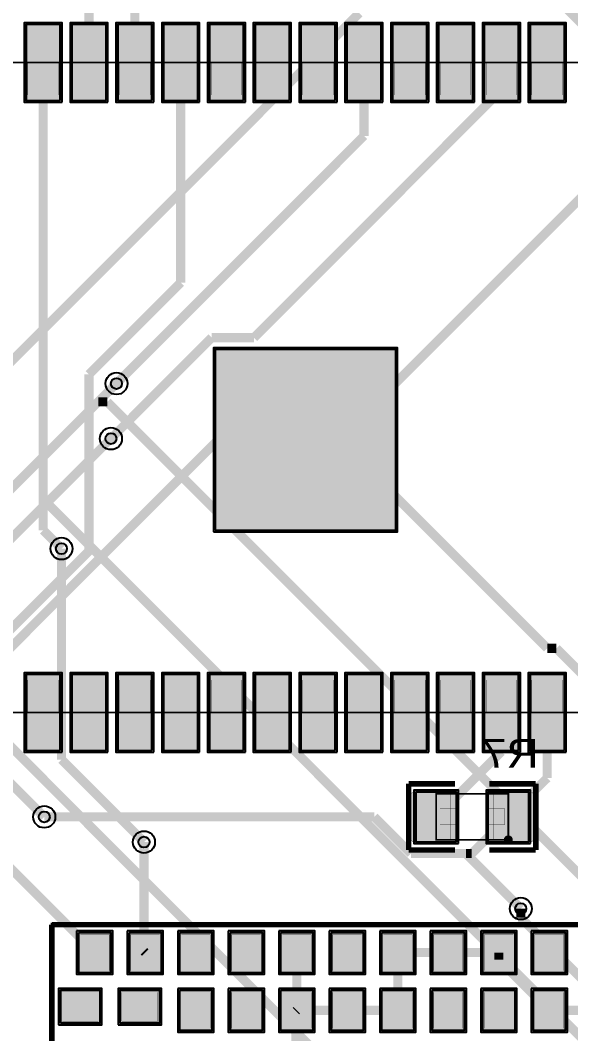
# Model space of a CAD drawing. Header units: millimetres. Extents: x -58 to -13, y -93 to 14.
# Drawn here: x -44.56 to -29.31, y -53.57 to -25.5 of the extents above; entities that cross this region are included whole.
import ezdxf
from ezdxf.enums import TextEntityAlignment as Align

# ---------------------------------------------------------------- set-up
doc = ezdxf.new("R2010")
doc.units = ezdxf.units.MM
doc.header["$MEASUREMENT"] = 0
for name, color, linetype, true_color in [('Bottom-Layer', 7, 'Continuous', 0x0000ff), ('Component-Marking-Layer', 7, 'Continuous', 0x66ffcc), ('Component-Shape-Layer', 7, 'Continuous', 0x00cccc), ('Hole-Layer', 7, 'Continuous', 0x222222), ('Multi-Layer', 7, 'Continuous', 0xc0c0c0), ('Pin-Soldering-Layer', 7, 'Continuous', 0xcc9999), ('Top-Layer', 7, 'Continuous', 0xff0000), ('Top-Paste-Mask-Layer', 7, 'Continuous', 0x808080), ('Top-Silkscreen-Layer', 7, 'Continuous', 0xffcc00), ('Top-Solder-Mask-Layer', 7, 'Continuous', 0x800080)]:
    doc.layers.add(name, color=color, linetype=linetype, true_color=true_color)
doc.styles.get("Standard").update_dxf_attribs({"font": 'arial.ttf'})

msp = doc.modelspace()

# ---------------------------------------------------------------- hatches: boundary and pattern name
at = {"layer": 'Component-Marking-Layer'}
msp.add_hatch(color=256, dxfattribs=at).paths.add_polyline_path([(-31.096, -48.2, 1), (-30.976, -48.2, 1)])
msp.add_hatch(color=256, dxfattribs=at).paths.add_polyline_path([(-31.096, -48.2, 1), (-30.976, -48.2, 1)])
at = {"layer": 'Pin-Soldering-Layer'}
for points in [[(-44.352, -27.571), (-43.502, -27.571), (-43.502, -26.671), (-44.352, -26.671)], [(-44.352, -27.571), (-43.502, -27.571), (-43.502, -26.671), (-44.352, -26.671)], [(-43.082, -27.571), (-42.232, -27.571), (-42.232, -26.671), (-43.082, -26.671)], [(-43.082, -27.571), (-42.232, -27.571), (-42.232, -26.671), (-43.082, -26.671)], [(-41.812, -27.571), (-40.962, -27.571), (-40.962, -26.671), (-41.812, -26.671)], [(-41.812, -27.571), (-40.962, -27.571), (-40.962, -26.671), (-41.812, -26.671)], [(-40.542, -27.571), (-39.692, -27.571), (-39.692, -26.671), (-40.542, -26.671)], [(-40.542, -27.571), (-39.692, -27.571), (-39.692, -26.671), (-40.542, -26.671)], [(-39.272, -27.571), (-38.422, -27.571), (-38.422, -26.671), (-39.272, -26.671)], [(-39.272, -27.571), (-38.422, -27.571), (-38.422, -26.671), (-39.272, -26.671)], [(-38.002, -27.571), (-37.152, -27.571), (-37.152, -26.671), (-38.002, -26.671)], [(-38.002, -27.571), (-37.152, -27.571), (-37.152, -26.671), (-38.002, -26.671)], [(-36.732, -27.571), (-35.882, -27.571), (-35.882, -26.671), (-36.732, -26.671)], [(-36.732, -27.571), (-35.882, -27.571), (-35.882, -26.671), (-36.732, -26.671)], [(-35.462, -27.571), (-34.612, -27.571), (-34.612, -26.671), (-35.462, -26.671)], [(-35.462, -27.571), (-34.612, -27.571), (-34.612, -26.671), (-35.462, -26.671)], [(-34.192, -27.571), (-33.342, -27.571), (-33.342, -26.671), (-34.192, -26.671)], [(-34.192, -27.571), (-33.342, -27.571), (-33.342, -26.671), (-34.192, -26.671)], [(-32.922, -27.571), (-32.072, -27.571), (-32.072, -26.671), (-32.922, -26.671)], [(-32.922, -27.571), (-32.072, -27.571), (-32.072, -26.671), (-32.922, -26.671)], [(-31.652, -27.571), (-30.802, -27.571), (-30.802, -26.671), (-31.652, -26.671)], [(-31.652, -27.571), (-30.802, -27.571), (-30.802, -26.671), (-31.652, -26.671)], [(-30.382, -27.571), (-29.532, -27.571), (-29.532, -26.671), (-30.382, -26.671)], [(-30.382, -27.571), (-29.532, -27.571), (-29.532, -26.671), (-30.382, -26.671)], [(-34.158, -39.621), (-34.158, -34.621), (-39.158, -34.621), (-39.158, -39.621)], [(-34.158, -39.621), (-34.158, -34.621), (-39.158, -34.621), (-39.158, -39.621)], [(-43.502, -43.771), (-44.352, -43.771), (-44.352, -44.671), (-43.502, -44.671)], [(-43.502, -43.771), (-44.352, -43.771), (-44.352, -44.671), (-43.502, -44.671)], [(-42.232, -43.771), (-43.082, -43.771), (-43.082, -44.671), (-42.232, -44.671)], [(-42.232, -43.771), (-43.082, -43.771), (-43.082, -44.671), (-42.232, -44.671)], [(-40.962, -43.771), (-41.812, -43.771), (-41.812, -44.671), (-40.962, -44.671)], [(-40.962, -43.771), (-41.812, -43.771), (-41.812, -44.671), (-40.962, -44.671)], [(-39.692, -43.771), (-40.542, -43.771), (-40.542, -44.671), (-39.692, -44.671)], [(-39.692, -43.771), (-40.542, -43.771), (-40.542, -44.671), (-39.692, -44.671)], [(-38.422, -43.771), (-39.272, -43.771), (-39.272, -44.671), (-38.422, -44.671)], [(-38.422, -43.771), (-39.272, -43.771), (-39.272, -44.671), (-38.422, -44.671)], [(-37.152, -43.771), (-38.002, -43.771), (-38.002, -44.671), (-37.152, -44.671)], [(-37.152, -43.771), (-38.002, -43.771), (-38.002, -44.671), (-37.152, -44.671)], [(-35.882, -43.771), (-36.732, -43.771), (-36.732, -44.671), (-35.882, -44.671)], [(-35.882, -43.771), (-36.732, -43.771), (-36.732, -44.671), (-35.882, -44.671)], [(-34.612, -43.771), (-35.462, -43.771), (-35.462, -44.671), (-34.612, -44.671)], [(-34.612, -43.771), (-35.462, -43.771), (-35.462, -44.671), (-34.612, -44.671)], [(-33.342, -43.771), (-34.192, -43.771), (-34.192, -44.671), (-33.342, -44.671)], [(-33.342, -43.771), (-34.192, -43.771), (-34.192, -44.671), (-33.342, -44.671)], [(-32.072, -43.771), (-32.922, -43.771), (-32.922, -44.671), (-32.072, -44.671)], [(-32.072, -43.771), (-32.922, -43.771), (-32.922, -44.671), (-32.072, -44.671)], [(-30.802, -43.771), (-31.652, -43.771), (-31.652, -44.671), (-30.802, -44.671)], [(-30.802, -43.771), (-31.652, -43.771), (-31.652, -44.671), (-30.802, -44.671)], [(-29.532, -43.771), (-30.382, -43.771), (-30.382, -44.671), (-29.532, -44.671)], [(-29.532, -43.771), (-30.382, -43.771), (-30.382, -44.671), (-29.532, -44.671)], [(-33.036, -48.2), (-33.036, -46.925), (-32.636, -46.925), (-32.636, -48.2)], [(-33.036, -48.2), (-33.036, -46.925), (-32.636, -46.925), (-32.636, -48.2)], [(-31.036, -48.2), (-31.036, -46.925), (-31.436, -46.925), (-31.436, -48.2)], [(-31.036, -48.2), (-31.036, -46.925), (-31.436, -46.925), (-31.436, -48.2)], [(-42.898, -51.82), (-42.098, -51.82), (-42.098, -50.82), (-42.898, -50.82)], [(-42.898, -51.82), (-42.098, -51.82), (-42.098, -50.82), (-42.898, -50.82)], [(-41.498, -51.82), (-40.698, -51.82), (-40.698, -50.82), (-41.498, -50.82)], [(-41.498, -51.82), (-40.698, -51.82), (-40.698, -50.82), (-41.498, -50.82)], [(-40.098, -51.82), (-39.298, -51.82), (-39.298, -50.82), (-40.098, -50.82)], [(-40.098, -51.82), (-39.298, -51.82), (-39.298, -50.82), (-40.098, -50.82)], [(-38.698, -51.82), (-37.898, -51.82), (-37.898, -50.82), (-38.698, -50.82)], [(-38.698, -51.82), (-37.898, -51.82), (-37.898, -50.82), (-38.698, -50.82)], [(-37.298, -51.82), (-36.498, -51.82), (-36.498, -50.82), (-37.298, -50.82)], [(-37.298, -51.82), (-36.498, -51.82), (-36.498, -50.82), (-37.298, -50.82)], [(-35.898, -51.82), (-35.098, -51.82), (-35.098, -50.82), (-35.898, -50.82)], [(-35.898, -51.82), (-35.098, -51.82), (-35.098, -50.82), (-35.898, -50.82)], [(-34.498, -51.82), (-33.698, -51.82), (-33.698, -50.82), (-34.498, -50.82)], [(-34.498, -51.82), (-33.698, -51.82), (-33.698, -50.82), (-34.498, -50.82)], [(-33.098, -51.82), (-32.298, -51.82), (-32.298, -50.82), (-33.098, -50.82)], [(-33.098, -51.82), (-32.298, -51.82), (-32.298, -50.82), (-33.098, -50.82)], [(-31.698, -51.82), (-30.898, -51.82), (-30.898, -50.82), (-31.698, -50.82)], [(-31.698, -51.82), (-30.898, -51.82), (-30.898, -50.82), (-31.698, -50.82)], [(-30.298, -51.82), (-29.498, -51.82), (-29.498, -50.82), (-30.298, -50.82)], [(-30.298, -51.82), (-29.498, -51.82), (-29.498, -50.82), (-30.298, -50.82)], [(-43.398, -52.42), (-43.398, -53.22), (-42.398, -53.22), (-42.398, -52.42)], [(-43.398, -52.42), (-43.398, -53.22), (-42.398, -53.22), (-42.398, -52.42)], [(-41.748, -52.42), (-41.748, -53.22), (-40.748, -53.22), (-40.748, -52.42)], [(-41.748, -52.42), (-41.748, -53.22), (-40.748, -53.22), (-40.748, -52.42)], [(-40.098, -53.42), (-39.298, -53.42), (-39.298, -52.42), (-40.098, -52.42)], [(-40.098, -53.42), (-39.298, -53.42), (-39.298, -52.42), (-40.098, -52.42)], [(-38.698, -53.42), (-37.898, -53.42), (-37.898, -52.42), (-38.698, -52.42)], [(-38.698, -53.42), (-37.898, -53.42), (-37.898, -52.42), (-38.698, -52.42)], [(-37.298, -53.42), (-36.498, -53.42), (-36.498, -52.42), (-37.298, -52.42)], [(-37.298, -53.42), (-36.498, -53.42), (-36.498, -52.42), (-37.298, -52.42)], [(-35.898, -53.42), (-35.098, -53.42), (-35.098, -52.42), (-35.898, -52.42)], [(-35.898, -53.42), (-35.098, -53.42), (-35.098, -52.42), (-35.898, -52.42)], [(-34.498, -53.42), (-33.698, -53.42), (-33.698, -52.42), (-34.498, -52.42)], [(-34.498, -53.42), (-33.698, -53.42), (-33.698, -52.42), (-34.498, -52.42)], [(-33.098, -53.42), (-32.298, -53.42), (-32.298, -52.42), (-33.098, -52.42)], [(-33.098, -53.42), (-32.298, -53.42), (-32.298, -52.42), (-33.098, -52.42)], [(-31.698, -53.42), (-30.898, -53.42), (-30.898, -52.42), (-31.698, -52.42)], [(-31.698, -53.42), (-30.898, -53.42), (-30.898, -52.42), (-31.698, -52.42)], [(-30.298, -53.42), (-29.498, -53.42), (-29.498, -52.42), (-30.298, -52.42)], [(-30.298, -53.42), (-29.498, -53.42), (-29.498, -52.42), (-30.298, -52.42)]]:
    msp.add_hatch(color=256, dxfattribs=at).paths.add_polyline_path(points)
at = {"layer": 'Top-Layer'}
for points in [[(-43.452, -27.721), (-43.452, -25.621), (-44.403, -25.621), (-44.403, -27.721)], [(-42.182, -27.721), (-42.182, -25.621), (-43.132, -25.621), (-43.132, -27.721)], [(-40.912, -27.721), (-40.912, -25.621), (-41.862, -25.621), (-41.862, -27.721)], [(-39.642, -27.721), (-39.642, -25.621), (-40.592, -25.621), (-40.592, -27.721)], [(-38.372, -27.721), (-38.372, -25.621), (-39.322, -25.621), (-39.322, -27.721)], [(-37.102, -27.721), (-37.102, -25.621), (-38.052, -25.621), (-38.052, -27.721)], [(-35.832, -27.721), (-35.832, -25.621), (-36.782, -25.621), (-36.782, -27.721)], [(-34.562, -27.721), (-34.562, -25.621), (-35.512, -25.621), (-35.512, -27.721)], [(-33.292, -27.721), (-33.292, -25.621), (-34.242, -25.621), (-34.242, -27.721)], [(-32.022, -27.721), (-32.022, -25.621), (-32.972, -25.621), (-32.972, -27.721)], [(-30.752, -27.721), (-30.752, -25.621), (-31.702, -25.621), (-31.702, -27.721)], [(-29.482, -27.721), (-29.482, -25.621), (-30.432, -25.621), (-30.432, -27.721)], [(-39.157, -39.621), (-34.157, -39.621), (-34.157, -34.621), (-39.157, -34.621)], [(-43.452, -45.721), (-43.452, -43.621), (-44.403, -43.621), (-44.403, -45.721)], [(-42.182, -45.721), (-42.182, -43.621), (-43.132, -43.621), (-43.132, -45.721)], [(-40.912, -45.721), (-40.912, -43.621), (-41.862, -43.621), (-41.862, -45.721)], [(-39.642, -45.721), (-39.642, -43.621), (-40.592, -43.621), (-40.592, -45.721)], [(-38.372, -45.721), (-38.372, -43.621), (-39.322, -43.621), (-39.322, -45.721)], [(-37.102, -45.721), (-37.102, -43.621), (-38.052, -43.621), (-38.052, -45.721)], [(-35.832, -45.721), (-35.832, -43.621), (-36.782, -43.621), (-36.782, -45.721)], [(-34.562, -45.721), (-34.562, -43.621), (-35.512, -43.621), (-35.512, -45.721)], [(-33.292, -45.721), (-33.292, -43.621), (-34.242, -43.621), (-34.242, -45.721)], [(-32.022, -45.721), (-32.022, -43.621), (-32.972, -43.621), (-32.972, -45.721)], [(-30.752, -45.721), (-30.752, -43.621), (-31.702, -43.621), (-31.702, -45.721)], [(-29.482, -45.721), (-29.482, -43.621), (-30.432, -43.621), (-30.432, -45.721)], [(-32.47, -48.251), (-32.47, -46.874), (-33.602, -46.874), (-33.602, -48.251)], [(-30.47, -48.251), (-30.47, -46.874), (-31.602, -46.874), (-31.602, -48.251)], [(-42.948, -50.77), (-42.948, -51.87), (-42.048, -51.87), (-42.048, -50.77)], [(-41.548, -50.77), (-41.548, -51.87), (-40.648, -51.87), (-40.648, -50.77)], [(-40.148, -50.77), (-40.148, -51.87), (-39.248, -51.87), (-39.248, -50.77)], [(-38.748, -50.77), (-38.748, -51.87), (-37.848, -51.87), (-37.848, -50.77)], [(-37.348, -50.77), (-37.348, -51.87), (-36.448, -51.87), (-36.448, -50.77)], [(-35.948, -50.77), (-35.948, -51.87), (-35.048, -51.87), (-35.048, -50.77)], [(-34.548, -50.77), (-34.548, -51.87), (-33.648, -51.87), (-33.648, -50.77)], [(-33.148, -50.77), (-33.148, -51.87), (-32.248, -51.87), (-32.248, -50.77)], [(-31.748, -50.77), (-31.748, -51.87), (-30.848, -51.87), (-30.848, -50.77)], [(-30.348, -50.77), (-30.348, -51.87), (-29.448, -51.87), (-29.448, -50.77)], [(-43.448, -53.27), (-42.348, -53.27), (-42.348, -52.37), (-43.448, -52.37)], [(-41.798, -53.27), (-40.698, -53.27), (-40.698, -52.37), (-41.798, -52.37)], [(-40.148, -52.37), (-40.148, -53.47), (-39.248, -53.47), (-39.248, -52.37)], [(-38.748, -52.37), (-38.748, -53.47), (-37.848, -53.47), (-37.848, -52.37)], [(-37.348, -52.37), (-37.348, -53.47), (-36.448, -53.47), (-36.448, -52.37)], [(-35.948, -52.37), (-35.948, -53.47), (-35.048, -53.47), (-35.048, -52.37)], [(-34.548, -52.37), (-34.548, -53.47), (-33.648, -53.47), (-33.648, -52.37)], [(-33.148, -52.37), (-33.148, -53.47), (-32.248, -53.47), (-32.248, -52.37)], [(-31.748, -52.37), (-31.748, -53.47), (-30.848, -53.47), (-30.848, -52.37)], [(-30.348, -52.37), (-30.348, -53.47), (-29.448, -53.47), (-29.448, -52.37)]]:
    msp.add_hatch(color=256, dxfattribs=at).paths.add_polyline_path(points)
at = {"layer": 'Top-Paste-Mask-Layer'}
for points in [[(-43.452, -27.721), (-43.452, -25.621), (-44.403, -25.621), (-44.403, -27.721)], [(-42.182, -27.721), (-42.182, -25.621), (-43.132, -25.621), (-43.132, -27.721)], [(-40.912, -27.721), (-40.912, -25.621), (-41.862, -25.621), (-41.862, -27.721)], [(-39.642, -27.721), (-39.642, -25.621), (-40.592, -25.621), (-40.592, -27.721)], [(-38.372, -27.721), (-38.372, -25.621), (-39.322, -25.621), (-39.322, -27.721)], [(-37.102, -27.721), (-37.102, -25.621), (-38.052, -25.621), (-38.052, -27.721)], [(-35.832, -27.721), (-35.832, -25.621), (-36.782, -25.621), (-36.782, -27.721)], [(-34.562, -27.721), (-34.562, -25.621), (-35.512, -25.621), (-35.512, -27.721)], [(-33.292, -27.721), (-33.292, -25.621), (-34.242, -25.621), (-34.242, -27.721)], [(-32.022, -27.721), (-32.022, -25.621), (-32.972, -25.621), (-32.972, -27.721)], [(-30.752, -27.721), (-30.752, -25.621), (-31.702, -25.621), (-31.702, -27.721)], [(-29.482, -27.721), (-29.482, -25.621), (-30.432, -25.621), (-30.432, -27.721)], [(-39.157, -39.621), (-34.157, -39.621), (-34.157, -34.621), (-39.157, -34.621)], [(-43.452, -45.721), (-43.452, -43.621), (-44.403, -43.621), (-44.403, -45.721)], [(-42.182, -45.721), (-42.182, -43.621), (-43.132, -43.621), (-43.132, -45.721)], [(-40.912, -45.721), (-40.912, -43.621), (-41.862, -43.621), (-41.862, -45.721)], [(-39.642, -45.721), (-39.642, -43.621), (-40.592, -43.621), (-40.592, -45.721)], [(-38.372, -45.721), (-38.372, -43.621), (-39.322, -43.621), (-39.322, -45.721)], [(-37.102, -45.721), (-37.102, -43.621), (-38.052, -43.621), (-38.052, -45.721)], [(-35.832, -45.721), (-35.832, -43.621), (-36.782, -43.621), (-36.782, -45.721)], [(-34.562, -45.721), (-34.562, -43.621), (-35.512, -43.621), (-35.512, -45.721)], [(-33.292, -45.721), (-33.292, -43.621), (-34.242, -43.621), (-34.242, -45.721)], [(-32.022, -45.721), (-32.022, -43.621), (-32.972, -43.621), (-32.972, -45.721)], [(-30.752, -45.721), (-30.752, -43.621), (-31.702, -43.621), (-31.702, -45.721)], [(-29.482, -45.721), (-29.482, -43.621), (-30.432, -43.621), (-30.432, -45.721)], [(-32.486, -48.202), (-32.486, -47.782), (-32.931, -47.782), (-32.931, -47.332), (-32.491, -47.332), (-32.486, -46.922), (-32.536, -46.872), (-33.686, -46.872), (-33.736, -46.922), (-33.736, -48.202), (-33.686, -48.252), (-32.536, -48.252)], [(-32.486, -48.202), (-32.486, -47.782), (-32.931, -47.782), (-32.931, -47.332), (-32.491, -47.332), (-32.486, -46.922), (-32.536, -46.872), (-33.686, -46.872), (-33.736, -46.922), (-33.736, -48.202), (-33.686, -48.252), (-32.536, -48.252)], [(-30.336, -48.202), (-30.336, -46.922), (-30.386, -46.872), (-31.536, -46.872), (-31.586, -46.922), (-31.591, -47.332), (-31.141, -47.332), (-31.141, -47.782), (-31.581, -47.782), (-31.586, -48.202), (-31.536, -48.252), (-30.386, -48.252)], [(-30.336, -48.202), (-30.336, -46.922), (-30.386, -46.872), (-31.536, -46.872), (-31.586, -46.922), (-31.591, -47.332), (-31.141, -47.332), (-31.141, -47.782), (-31.581, -47.782), (-31.586, -48.202), (-31.536, -48.252), (-30.386, -48.252)], [(-42.948, -50.77), (-42.948, -51.87), (-42.048, -51.87), (-42.048, -50.77)], [(-41.548, -50.77), (-41.548, -51.87), (-40.648, -51.87), (-40.648, -50.77)], [(-40.148, -50.77), (-40.148, -51.87), (-39.248, -51.87), (-39.248, -50.77)], [(-38.748, -50.77), (-38.748, -51.87), (-37.848, -51.87), (-37.848, -50.77)], [(-37.348, -50.77), (-37.348, -51.87), (-36.448, -51.87), (-36.448, -50.77)], [(-35.948, -50.77), (-35.948, -51.87), (-35.048, -51.87), (-35.048, -50.77)], [(-34.548, -50.77), (-34.548, -51.87), (-33.648, -51.87), (-33.648, -50.77)], [(-33.148, -50.77), (-33.148, -51.87), (-32.248, -51.87), (-32.248, -50.77)], [(-31.748, -50.77), (-31.748, -51.87), (-30.848, -51.87), (-30.848, -50.77)], [(-30.348, -50.77), (-30.348, -51.87), (-29.448, -51.87), (-29.448, -50.77)], [(-43.448, -53.27), (-42.348, -53.27), (-42.348, -52.37), (-43.448, -52.37)], [(-41.798, -53.27), (-40.698, -53.27), (-40.698, -52.37), (-41.798, -52.37)], [(-40.148, -52.37), (-40.148, -53.47), (-39.248, -53.47), (-39.248, -52.37)], [(-38.748, -52.37), (-38.748, -53.47), (-37.848, -53.47), (-37.848, -52.37)], [(-37.348, -52.37), (-37.348, -53.47), (-36.448, -53.47), (-36.448, -52.37)], [(-35.948, -52.37), (-35.948, -53.47), (-35.048, -53.47), (-35.048, -52.37)], [(-34.548, -52.37), (-34.548, -53.47), (-33.648, -53.47), (-33.648, -52.37)], [(-33.148, -52.37), (-33.148, -53.47), (-32.248, -53.47), (-32.248, -52.37)], [(-31.748, -52.37), (-31.748, -53.47), (-30.848, -53.47), (-30.848, -52.37)], [(-30.348, -52.37), (-30.348, -53.47), (-29.448, -53.47), (-29.448, -52.37)]]:
    msp.add_hatch(color=256, dxfattribs=at).paths.add_polyline_path(points)
at = {"layer": 'Top-Solder-Mask-Layer'}
for points in [[(-43.402, -27.772), (-43.402, -25.57), (-44.453, -25.57), (-44.453, -27.772)], [(-42.132, -27.772), (-42.132, -25.57), (-43.183, -25.57), (-43.183, -27.772)], [(-40.862, -27.772), (-40.862, -25.57), (-41.913, -25.57), (-41.913, -27.772)], [(-39.592, -27.772), (-39.592, -25.57), (-40.643, -25.57), (-40.643, -27.772)], [(-38.322, -27.772), (-38.322, -25.57), (-39.373, -25.57), (-39.373, -27.772)], [(-37.052, -27.772), (-37.052, -25.57), (-38.103, -25.57), (-38.103, -27.772)], [(-35.782, -27.772), (-35.782, -25.57), (-36.833, -25.57), (-36.833, -27.772)], [(-34.512, -27.772), (-34.512, -25.57), (-35.563, -25.57), (-35.563, -27.772)], [(-33.242, -27.772), (-33.242, -25.57), (-34.293, -25.57), (-34.293, -27.772)], [(-31.972, -27.772), (-31.972, -25.57), (-33.023, -25.57), (-33.023, -27.772)], [(-30.702, -27.772), (-30.702, -25.57), (-31.753, -25.57), (-31.753, -27.772)], [(-29.432, -27.772), (-29.432, -25.57), (-30.483, -25.57), (-30.483, -27.772)], [(-39.208, -39.671), (-34.107, -39.671), (-34.107, -34.57), (-39.208, -34.57)], [(-43.402, -45.772), (-43.402, -43.57), (-44.453, -43.57), (-44.453, -45.772)], [(-42.132, -45.772), (-42.132, -43.57), (-43.183, -43.57), (-43.183, -45.772)], [(-40.862, -45.772), (-40.862, -43.57), (-41.913, -43.57), (-41.913, -45.772)], [(-39.592, -45.772), (-39.592, -43.57), (-40.643, -43.57), (-40.643, -45.772)], [(-38.322, -45.772), (-38.322, -43.57), (-39.373, -43.57), (-39.373, -45.772)], [(-37.052, -45.772), (-37.052, -43.57), (-38.103, -43.57), (-38.103, -45.772)], [(-35.782, -45.772), (-35.782, -43.57), (-36.833, -43.57), (-36.833, -45.772)], [(-34.512, -45.772), (-34.512, -43.57), (-35.563, -43.57), (-35.563, -45.772)], [(-33.242, -45.772), (-33.242, -43.57), (-34.293, -43.57), (-34.293, -45.772)], [(-31.972, -45.772), (-31.972, -43.57), (-33.023, -43.57), (-33.023, -45.772)], [(-30.702, -45.772), (-30.702, -43.57), (-31.753, -43.57), (-31.753, -45.772)], [(-29.432, -45.772), (-29.432, -43.57), (-30.483, -43.57), (-30.483, -45.772)], [(-32.419, -48.302), (-32.419, -46.823), (-33.653, -46.823), (-33.653, -48.302)], [(-30.419, -48.302), (-30.419, -46.823), (-31.653, -46.823), (-31.653, -48.302)], [(-42.999, -50.719), (-42.999, -51.921), (-41.997, -51.921), (-41.997, -50.719)], [(-41.599, -50.719), (-41.599, -51.921), (-40.597, -51.921), (-40.597, -50.719)], [(-40.199, -50.719), (-40.199, -51.921), (-39.197, -51.921), (-39.197, -50.719)], [(-38.799, -50.719), (-38.799, -51.921), (-37.797, -51.921), (-37.797, -50.719)], [(-37.399, -50.719), (-37.399, -51.921), (-36.397, -51.921), (-36.397, -50.719)], [(-35.999, -50.719), (-35.999, -51.921), (-34.997, -51.921), (-34.997, -50.719)], [(-34.599, -50.719), (-34.599, -51.921), (-33.597, -51.921), (-33.597, -50.719)], [(-33.199, -50.719), (-33.199, -51.921), (-32.197, -51.921), (-32.197, -50.719)], [(-31.799, -50.719), (-31.799, -51.921), (-30.797, -51.921), (-30.797, -50.719)], [(-30.399, -50.719), (-30.399, -51.921), (-29.397, -51.921), (-29.397, -50.719)], [(-43.499, -53.321), (-42.297, -53.321), (-42.297, -52.319), (-43.499, -52.319)], [(-41.849, -53.321), (-40.647, -53.321), (-40.647, -52.319), (-41.849, -52.319)], [(-40.199, -52.319), (-40.199, -53.521), (-39.197, -53.521), (-39.197, -52.319)], [(-38.799, -52.319), (-38.799, -53.521), (-37.797, -53.521), (-37.797, -52.319)], [(-37.399, -52.319), (-37.399, -53.521), (-36.397, -53.521), (-36.397, -52.319)], [(-35.999, -52.319), (-35.999, -53.521), (-34.997, -53.521), (-34.997, -52.319)], [(-34.599, -52.319), (-34.599, -53.521), (-33.597, -53.521), (-33.597, -52.319)], [(-33.199, -52.319), (-33.199, -53.521), (-32.197, -53.521), (-32.197, -52.319)], [(-31.799, -52.319), (-31.799, -53.521), (-30.797, -53.521), (-30.797, -52.319)], [(-30.399, -52.319), (-30.399, -53.521), (-29.397, -53.521), (-29.397, -52.319)]]:
    msp.add_hatch(color=256, dxfattribs=at).paths.add_polyline_path(points)

# ---------------------------------------------------------------- linework, layer by layer
at = {"layer": 'Bottom-Layer', "const_width": 0.254}
for points in [[(-49.391, -39.529), (-35.167, -25.305)], [(-41.895, -35.561), (-42.403, -36.069)], [(-42.403, -36.069), (-48.754, -42.419)], [(-42.403, -36.069), (-42.149, -36.069)], [(-42.149, -36.069), (-22.337, -55.881)], [(-42.049, -37.085), (-43.827, -38.863)], [(-43.827, -38.863), (-48.653, -43.689)], [(-43.827, -38.863), (-25.539, -57.151)], [(-43.419, -40.133), (-43.419, -45.975)], [(-47.105, -44.355), (-43.897, -47.562)], [(-31.131, -59.309), (-45.101, -45.339)], [(-43.419, -45.975), (-41.133, -48.261)], [(-30.689, -50.102), (-30.689, -50.356)], [(-30.689, -50.356), (-22.053, -58.992)]]:
    msp.add_lwpolyline(points, dxfattribs=at)
at = {"layer": 'Component-Marking-Layer', "const_width": 0.129}
msp.add_lwpolyline([(-30.976, -48.2, -1), (-31.096, -48.2), (-31.096, -48.2, -1), (-30.976, -48.2)], format="xyb", dxfattribs=at)
msp.add_lwpolyline([(-30.976, -48.2, -1), (-31.096, -48.2), (-31.096, -48.2, -1), (-30.976, -48.2)], format="xyb", dxfattribs=at)
at = {"layer": 'Component-Shape-Layer', "const_width": 0.0508}
for points in [[(-21.162, -44.671), (-21.162, -26.671), (-46.662, -26.671), (-46.662, -44.671)], [(-21.162, -44.671), (-21.162, -26.671), (-46.662, -26.671), (-46.662, -44.671)], [(-31.036, -48.2), (-31.036, -46.925), (-33.036, -46.925), (-33.036, -48.2)], [(-31.036, -48.2), (-31.036, -46.925), (-33.036, -46.925), (-33.036, -48.2)], [(-25.898, -66.32), (-25.898, -50.52), (-43.698, -50.52), (-43.698, -66.32)], [(-25.898, -66.32), (-25.898, -50.52), (-43.698, -50.52), (-43.698, -66.32)]]:
    msp.add_lwpolyline(points, close=True, dxfattribs=at)
at = {"layer": 'Hole-Layer'}
for points in [[(-41.743, -35.561, -1), (-42.048, -35.561, -1)], [(-41.897, -37.085, -1), (-42.202, -37.085, -1)], [(-43.267, -40.133, -1), (-43.572, -40.133, -1)], [(-43.745, -47.562, -1), (-44.05, -47.562, -1)], [(-40.981, -48.261, -1), (-41.286, -48.261, -1)], [(-30.537, -50.102, -1), (-30.842, -50.102, -1)]]:
    msp.add_lwpolyline(points, format="xyb", close=True, dxfattribs=at)
at = {"layer": 'Multi-Layer'}
for points in [[(-41.59, -35.561, -1), (-42.2, -35.561, -1)], [(-41.744, -37.085, -1), (-42.354, -37.085, -1)], [(-43.114, -40.133, -1), (-43.724, -40.133, -1)], [(-43.592, -47.562, -1), (-44.202, -47.562, -1)], [(-40.828, -48.261, -1), (-41.438, -48.261, -1)]]:
    msp.add_lwpolyline(points, format="xyb", close=True, dxfattribs=at)
msp.add_lwpolyline([(-30.384, -50.102, -1), (-30.994, -50.102), (-30.994, -50.102, -1), (-30.384, -50.102)], format="xyb", dxfattribs=at)
at = {"layer": 'Pin-Soldering-Layer', "const_width": 0.00508}
for points in [[(-44.352, -27.571), (-43.502, -27.571), (-43.502, -26.671), (-44.352, -26.671)], [(-44.352, -27.571), (-43.502, -27.571), (-43.502, -26.671), (-44.352, -26.671)], [(-43.082, -27.571), (-42.232, -27.571), (-42.232, -26.671), (-43.082, -26.671)], [(-43.082, -27.571), (-42.232, -27.571), (-42.232, -26.671), (-43.082, -26.671)], [(-41.812, -27.571), (-40.962, -27.571), (-40.962, -26.671), (-41.812, -26.671)], [(-41.812, -27.571), (-40.962, -27.571), (-40.962, -26.671), (-41.812, -26.671)], [(-40.542, -27.571), (-39.692, -27.571), (-39.692, -26.671), (-40.542, -26.671)], [(-40.542, -27.571), (-39.692, -27.571), (-39.692, -26.671), (-40.542, -26.671)], [(-39.272, -27.571), (-38.422, -27.571), (-38.422, -26.671), (-39.272, -26.671)], [(-39.272, -27.571), (-38.422, -27.571), (-38.422, -26.671), (-39.272, -26.671)], [(-38.002, -27.571), (-37.152, -27.571), (-37.152, -26.671), (-38.002, -26.671)], [(-38.002, -27.571), (-37.152, -27.571), (-37.152, -26.671), (-38.002, -26.671)], [(-36.732, -27.571), (-35.882, -27.571), (-35.882, -26.671), (-36.732, -26.671)], [(-36.732, -27.571), (-35.882, -27.571), (-35.882, -26.671), (-36.732, -26.671)], [(-35.462, -27.571), (-34.612, -27.571), (-34.612, -26.671), (-35.462, -26.671)], [(-35.462, -27.571), (-34.612, -27.571), (-34.612, -26.671), (-35.462, -26.671)], [(-34.192, -27.571), (-33.342, -27.571), (-33.342, -26.671), (-34.192, -26.671)], [(-34.192, -27.571), (-33.342, -27.571), (-33.342, -26.671), (-34.192, -26.671)], [(-32.922, -27.571), (-32.072, -27.571), (-32.072, -26.671), (-32.922, -26.671)], [(-32.922, -27.571), (-32.072, -27.571), (-32.072, -26.671), (-32.922, -26.671)], [(-31.652, -27.571), (-30.802, -27.571), (-30.802, -26.671), (-31.652, -26.671)], [(-31.652, -27.571), (-30.802, -27.571), (-30.802, -26.671), (-31.652, -26.671)], [(-30.382, -27.571), (-29.532, -27.571), (-29.532, -26.671), (-30.382, -26.671)], [(-30.382, -27.571), (-29.532, -27.571), (-29.532, -26.671), (-30.382, -26.671)], [(-34.158, -39.621), (-34.158, -34.621), (-39.158, -34.621), (-39.158, -39.621)], [(-34.158, -39.621), (-34.158, -34.621), (-39.158, -34.621), (-39.158, -39.621)], [(-43.502, -43.771), (-44.352, -43.771), (-44.352, -44.671), (-43.502, -44.671)], [(-43.502, -43.771), (-44.352, -43.771), (-44.352, -44.671), (-43.502, -44.671)], [(-42.232, -43.771), (-43.082, -43.771), (-43.082, -44.671), (-42.232, -44.671)], [(-42.232, -43.771), (-43.082, -43.771), (-43.082, -44.671), (-42.232, -44.671)], [(-40.962, -43.771), (-41.812, -43.771), (-41.812, -44.671), (-40.962, -44.671)], [(-40.962, -43.771), (-41.812, -43.771), (-41.812, -44.671), (-40.962, -44.671)], [(-39.692, -43.771), (-40.542, -43.771), (-40.542, -44.671), (-39.692, -44.671)], [(-39.692, -43.771), (-40.542, -43.771), (-40.542, -44.671), (-39.692, -44.671)], [(-38.422, -43.771), (-39.272, -43.771), (-39.272, -44.671), (-38.422, -44.671)], [(-38.422, -43.771), (-39.272, -43.771), (-39.272, -44.671), (-38.422, -44.671)], [(-37.152, -43.771), (-38.002, -43.771), (-38.002, -44.671), (-37.152, -44.671)], [(-37.152, -43.771), (-38.002, -43.771), (-38.002, -44.671), (-37.152, -44.671)], [(-35.882, -43.771), (-36.732, -43.771), (-36.732, -44.671), (-35.882, -44.671)], [(-35.882, -43.771), (-36.732, -43.771), (-36.732, -44.671), (-35.882, -44.671)], [(-34.612, -43.771), (-35.462, -43.771), (-35.462, -44.671), (-34.612, -44.671)], [(-34.612, -43.771), (-35.462, -43.771), (-35.462, -44.671), (-34.612, -44.671)], [(-33.342, -43.771), (-34.192, -43.771), (-34.192, -44.671), (-33.342, -44.671)], [(-33.342, -43.771), (-34.192, -43.771), (-34.192, -44.671), (-33.342, -44.671)], [(-32.072, -43.771), (-32.922, -43.771), (-32.922, -44.671), (-32.072, -44.671)], [(-32.072, -43.771), (-32.922, -43.771), (-32.922, -44.671), (-32.072, -44.671)], [(-30.802, -43.771), (-31.652, -43.771), (-31.652, -44.671), (-30.802, -44.671)], [(-30.802, -43.771), (-31.652, -43.771), (-31.652, -44.671), (-30.802, -44.671)], [(-29.532, -43.771), (-30.382, -43.771), (-30.382, -44.671), (-29.532, -44.671)], [(-29.532, -43.771), (-30.382, -43.771), (-30.382, -44.671), (-29.532, -44.671)], [(-33.036, -48.2), (-33.036, -46.925), (-32.636, -46.925), (-32.636, -48.2)], [(-33.036, -48.2), (-33.036, -46.925), (-32.636, -46.925), (-32.636, -48.2)], [(-31.036, -48.2), (-31.036, -46.925), (-31.436, -46.925), (-31.436, -48.2)], [(-31.036, -48.2), (-31.036, -46.925), (-31.436, -46.925), (-31.436, -48.2)], [(-42.898, -51.82), (-42.098, -51.82), (-42.098, -50.82), (-42.898, -50.82)], [(-42.898, -51.82), (-42.098, -51.82), (-42.098, -50.82), (-42.898, -50.82)], [(-41.498, -51.82), (-40.698, -51.82), (-40.698, -50.82), (-41.498, -50.82)], [(-41.498, -51.82), (-40.698, -51.82), (-40.698, -50.82), (-41.498, -50.82)], [(-40.098, -51.82), (-39.298, -51.82), (-39.298, -50.82), (-40.098, -50.82)], [(-40.098, -51.82), (-39.298, -51.82), (-39.298, -50.82), (-40.098, -50.82)], [(-38.698, -51.82), (-37.898, -51.82), (-37.898, -50.82), (-38.698, -50.82)], [(-38.698, -51.82), (-37.898, -51.82), (-37.898, -50.82), (-38.698, -50.82)], [(-37.298, -51.82), (-36.498, -51.82), (-36.498, -50.82), (-37.298, -50.82)], [(-37.298, -51.82), (-36.498, -51.82), (-36.498, -50.82), (-37.298, -50.82)], [(-35.898, -51.82), (-35.098, -51.82), (-35.098, -50.82), (-35.898, -50.82)], [(-35.898, -51.82), (-35.098, -51.82), (-35.098, -50.82), (-35.898, -50.82)], [(-34.498, -51.82), (-33.698, -51.82), (-33.698, -50.82), (-34.498, -50.82)], [(-34.498, -51.82), (-33.698, -51.82), (-33.698, -50.82), (-34.498, -50.82)], [(-33.098, -51.82), (-32.298, -51.82), (-32.298, -50.82), (-33.098, -50.82)], [(-33.098, -51.82), (-32.298, -51.82), (-32.298, -50.82), (-33.098, -50.82)], [(-31.698, -51.82), (-30.898, -51.82), (-30.898, -50.82), (-31.698, -50.82)], [(-31.698, -51.82), (-30.898, -51.82), (-30.898, -50.82), (-31.698, -50.82)], [(-30.298, -51.82), (-29.498, -51.82), (-29.498, -50.82), (-30.298, -50.82)], [(-30.298, -51.82), (-29.498, -51.82), (-29.498, -50.82), (-30.298, -50.82)], [(-43.398, -52.42), (-43.398, -53.22), (-42.398, -53.22), (-42.398, -52.42)], [(-43.398, -52.42), (-43.398, -53.22), (-42.398, -53.22), (-42.398, -52.42)], [(-41.748, -52.42), (-41.748, -53.22), (-40.748, -53.22), (-40.748, -52.42)], [(-41.748, -52.42), (-41.748, -53.22), (-40.748, -53.22), (-40.748, -52.42)], [(-40.098, -53.42), (-39.298, -53.42), (-39.298, -52.42), (-40.098, -52.42)], [(-40.098, -53.42), (-39.298, -53.42), (-39.298, -52.42), (-40.098, -52.42)], [(-38.698, -53.42), (-37.898, -53.42), (-37.898, -52.42), (-38.698, -52.42)], [(-38.698, -53.42), (-37.898, -53.42), (-37.898, -52.42), (-38.698, -52.42)], [(-37.298, -53.42), (-36.498, -53.42), (-36.498, -52.42), (-37.298, -52.42)], [(-37.298, -53.42), (-36.498, -53.42), (-36.498, -52.42), (-37.298, -52.42)], [(-35.898, -53.42), (-35.098, -53.42), (-35.098, -52.42), (-35.898, -52.42)], [(-35.898, -53.42), (-35.098, -53.42), (-35.098, -52.42), (-35.898, -52.42)], [(-34.498, -53.42), (-33.698, -53.42), (-33.698, -52.42), (-34.498, -52.42)], [(-34.498, -53.42), (-33.698, -53.42), (-33.698, -52.42), (-34.498, -52.42)], [(-33.098, -53.42), (-32.298, -53.42), (-32.298, -52.42), (-33.098, -52.42)], [(-33.098, -53.42), (-32.298, -53.42), (-32.298, -52.42), (-33.098, -52.42)], [(-31.698, -53.42), (-30.898, -53.42), (-30.898, -52.42), (-31.698, -52.42)], [(-31.698, -53.42), (-30.898, -53.42), (-30.898, -52.42), (-31.698, -52.42)], [(-30.298, -53.42), (-29.498, -53.42), (-29.498, -52.42), (-30.298, -52.42)], [(-30.298, -53.42), (-29.498, -53.42), (-29.498, -52.42), (-30.298, -52.42)]]:
    msp.add_lwpolyline(points, close=True, dxfattribs=at)
at = {"layer": 'Top-Layer', "const_width": 0.254}
for points in [[(-42.657, -26.671), (-42.657, -22.557)], [(-28.687, -25.909), (-31.467, -23.129)], [(-41.387, -26.671), (-41.387, -24.537)], [(-43.927, -26.671), (-43.927, -39.625)], [(-40.117, -26.671), (-40.117, -32.767)], [(-35.037, -26.671), (-35.037, -28.703)], [(-31.227, -26.671), (-31.227, -27.433)], [(-31.227, -27.433), (-38.085, -34.291)], [(-35.037, -28.703), (-41.895, -35.561)], [(-35.73, -37.121), (-28.687, -30.078)], [(-40.117, -32.767), (-42.657, -35.307)], [(-39.255, -34.291), (-42.049, -37.085)], [(-38.085, -34.291), (-39.255, -34.291)], [(-42.657, -35.307), (-42.657, -40.198)], [(-39.077, -37.121), (-45.299, -43.343)], [(-36.657, -37.121), (-39.077, -37.121)], [(-29.957, -42.893), (-35.73, -37.121)], [(-43.927, -39.625), (-43.419, -40.133)], [(-42.657, -40.198), (-46.054, -43.594)], [(-29.703, -42.893), (-29.957, -42.893)], [(-28.687, -43.909), (-29.703, -42.893)], [(-31.227, -45.754), (-31.227, -44.671)], [(-29.957, -46.484), (-29.957, -44.671)], [(-33.036, -47.562), (-31.227, -45.754)], [(-31.036, -47.562), (-29.957, -46.484)], [(-46.054, -47.764), (-42.498, -51.32)], [(-43.897, -47.562), (-34.753, -47.562)], [(-34.753, -47.562), (-33.737, -48.578)], [(-32.052, -48.578), (-31.036, -47.562)], [(-41.133, -48.261), (-41.133, -51.285)], [(-33.737, -48.578), (-32.213, -48.578)], [(-32.213, -48.578), (-30.689, -50.102)], [(-32.213, -48.578), (-32.052, -48.578)], [(-41.133, -51.285), (-41.098, -51.32)], [(-36.898, -52.92), (-36.898, -51.32)], [(-34.098, -52.92), (-34.098, -51.32)], [(-34.098, -51.32), (-32.698, -51.32)], [(-32.698, -51.32), (-31.298, -51.32)], [(-31.298, -51.32), (-31.298, -51.52)], [(-31.298, -51.52), (-29.898, -52.92)], [(-36.92, -52.942), (-36.898, -52.92)], [(-36.92, -55.42), (-36.92, -52.942)], [(-36.898, -52.92), (-35.498, -52.92)], [(-35.498, -52.92), (-34.098, -52.92)], [(-29.898, -52.92), (-28.448, -52.92)]]:
    msp.add_lwpolyline(points, dxfattribs=at)
at = {"layer": 'Top-Layer'}
for points in [[(-43.452, -27.721), (-43.452, -25.621), (-44.403, -25.621), (-44.403, -27.721)], [(-42.182, -27.721), (-42.182, -25.621), (-43.132, -25.621), (-43.132, -27.721)], [(-40.912, -27.721), (-40.912, -25.621), (-41.862, -25.621), (-41.862, -27.721)], [(-39.642, -27.721), (-39.642, -25.621), (-40.592, -25.621), (-40.592, -27.721)], [(-38.372, -27.721), (-38.372, -25.621), (-39.322, -25.621), (-39.322, -27.721)], [(-37.102, -27.721), (-37.102, -25.621), (-38.052, -25.621), (-38.052, -27.721)], [(-35.832, -27.721), (-35.832, -25.621), (-36.782, -25.621), (-36.782, -27.721)], [(-34.562, -27.721), (-34.562, -25.621), (-35.512, -25.621), (-35.512, -27.721)], [(-33.292, -27.721), (-33.292, -25.621), (-34.242, -25.621), (-34.242, -27.721)], [(-32.022, -27.721), (-32.022, -25.621), (-32.972, -25.621), (-32.972, -27.721)], [(-30.752, -27.721), (-30.752, -25.621), (-31.702, -25.621), (-31.702, -27.721)], [(-29.482, -27.721), (-29.482, -25.621), (-30.432, -25.621), (-30.432, -27.721)], [(-39.157, -39.621), (-34.157, -39.621), (-34.157, -34.621), (-39.157, -34.621)], [(-43.452, -45.721), (-43.452, -43.621), (-44.403, -43.621), (-44.403, -45.721)], [(-42.182, -45.721), (-42.182, -43.621), (-43.132, -43.621), (-43.132, -45.721)], [(-40.912, -45.721), (-40.912, -43.621), (-41.862, -43.621), (-41.862, -45.721)], [(-39.642, -45.721), (-39.642, -43.621), (-40.592, -43.621), (-40.592, -45.721)], [(-38.372, -45.721), (-38.372, -43.621), (-39.322, -43.621), (-39.322, -45.721)], [(-37.102, -45.721), (-37.102, -43.621), (-38.052, -43.621), (-38.052, -45.721)], [(-35.832, -45.721), (-35.832, -43.621), (-36.782, -43.621), (-36.782, -45.721)], [(-34.562, -45.721), (-34.562, -43.621), (-35.512, -43.621), (-35.512, -45.721)], [(-33.292, -45.721), (-33.292, -43.621), (-34.242, -43.621), (-34.242, -45.721)], [(-32.022, -45.721), (-32.022, -43.621), (-32.972, -43.621), (-32.972, -45.721)], [(-30.752, -45.721), (-30.752, -43.621), (-31.702, -43.621), (-31.702, -45.721)], [(-29.482, -45.721), (-29.482, -43.621), (-30.432, -43.621), (-30.432, -45.721)], [(-32.47, -48.251), (-32.47, -46.874), (-33.602, -46.874), (-33.602, -48.251)], [(-30.47, -48.251), (-30.47, -46.874), (-31.602, -46.874), (-31.602, -48.251)], [(-42.948, -50.77), (-42.948, -51.87), (-42.048, -51.87), (-42.048, -50.77)], [(-41.548, -50.77), (-41.548, -51.87), (-40.648, -51.87), (-40.648, -50.77)], [(-40.148, -50.77), (-40.148, -51.87), (-39.248, -51.87), (-39.248, -50.77)], [(-38.748, -50.77), (-38.748, -51.87), (-37.848, -51.87), (-37.848, -50.77)], [(-37.348, -50.77), (-37.348, -51.87), (-36.448, -51.87), (-36.448, -50.77)], [(-35.948, -50.77), (-35.948, -51.87), (-35.048, -51.87), (-35.048, -50.77)], [(-34.548, -50.77), (-34.548, -51.87), (-33.648, -51.87), (-33.648, -50.77)], [(-33.148, -50.77), (-33.148, -51.87), (-32.248, -51.87), (-32.248, -50.77)], [(-31.748, -50.77), (-31.748, -51.87), (-30.848, -51.87), (-30.848, -50.77)], [(-30.348, -50.77), (-30.348, -51.87), (-29.448, -51.87), (-29.448, -50.77)], [(-43.448, -53.27), (-42.348, -53.27), (-42.348, -52.37), (-43.448, -52.37)], [(-41.798, -53.27), (-40.698, -53.27), (-40.698, -52.37), (-41.798, -52.37)], [(-40.148, -52.37), (-40.148, -53.47), (-39.248, -53.47), (-39.248, -52.37)], [(-38.748, -52.37), (-38.748, -53.47), (-37.848, -53.47), (-37.848, -52.37)], [(-37.348, -52.37), (-37.348, -53.47), (-36.448, -53.47), (-36.448, -52.37)], [(-35.948, -52.37), (-35.948, -53.47), (-35.048, -53.47), (-35.048, -52.37)], [(-34.548, -52.37), (-34.548, -53.47), (-33.648, -53.47), (-33.648, -52.37)], [(-33.148, -52.37), (-33.148, -53.47), (-32.248, -53.47), (-32.248, -52.37)], [(-31.748, -52.37), (-31.748, -53.47), (-30.848, -53.47), (-30.848, -52.37)], [(-30.348, -52.37), (-30.348, -53.47), (-29.448, -53.47), (-29.448, -52.37)]]:
    msp.add_lwpolyline(points, close=True, dxfattribs=at)
at = {"layer": 'Top-Paste-Mask-Layer'}
for points in [[(-43.452, -27.721), (-43.452, -25.621), (-44.403, -25.621), (-44.403, -27.721)], [(-42.182, -27.721), (-42.182, -25.621), (-43.132, -25.621), (-43.132, -27.721)], [(-40.912, -27.721), (-40.912, -25.621), (-41.862, -25.621), (-41.862, -27.721)], [(-39.642, -27.721), (-39.642, -25.621), (-40.592, -25.621), (-40.592, -27.721)], [(-38.372, -27.721), (-38.372, -25.621), (-39.322, -25.621), (-39.322, -27.721)], [(-37.102, -27.721), (-37.102, -25.621), (-38.052, -25.621), (-38.052, -27.721)], [(-35.832, -27.721), (-35.832, -25.621), (-36.782, -25.621), (-36.782, -27.721)], [(-34.562, -27.721), (-34.562, -25.621), (-35.512, -25.621), (-35.512, -27.721)], [(-33.292, -27.721), (-33.292, -25.621), (-34.242, -25.621), (-34.242, -27.721)], [(-32.022, -27.721), (-32.022, -25.621), (-32.972, -25.621), (-32.972, -27.721)], [(-30.752, -27.721), (-30.752, -25.621), (-31.702, -25.621), (-31.702, -27.721)], [(-29.482, -27.721), (-29.482, -25.621), (-30.432, -25.621), (-30.432, -27.721)], [(-39.157, -39.621), (-34.157, -39.621), (-34.157, -34.621), (-39.157, -34.621)], [(-43.452, -45.721), (-43.452, -43.621), (-44.403, -43.621), (-44.403, -45.721)], [(-42.182, -45.721), (-42.182, -43.621), (-43.132, -43.621), (-43.132, -45.721)], [(-40.912, -45.721), (-40.912, -43.621), (-41.862, -43.621), (-41.862, -45.721)], [(-39.642, -45.721), (-39.642, -43.621), (-40.592, -43.621), (-40.592, -45.721)], [(-38.372, -45.721), (-38.372, -43.621), (-39.322, -43.621), (-39.322, -45.721)], [(-37.102, -45.721), (-37.102, -43.621), (-38.052, -43.621), (-38.052, -45.721)], [(-35.832, -45.721), (-35.832, -43.621), (-36.782, -43.621), (-36.782, -45.721)], [(-34.562, -45.721), (-34.562, -43.621), (-35.512, -43.621), (-35.512, -45.721)], [(-33.292, -45.721), (-33.292, -43.621), (-34.242, -43.621), (-34.242, -45.721)], [(-32.022, -45.721), (-32.022, -43.621), (-32.972, -43.621), (-32.972, -45.721)], [(-30.752, -45.721), (-30.752, -43.621), (-31.702, -43.621), (-31.702, -45.721)], [(-29.482, -45.721), (-29.482, -43.621), (-30.432, -43.621), (-30.432, -45.721)], [(-42.948, -50.77), (-42.948, -51.87), (-42.048, -51.87), (-42.048, -50.77)], [(-41.548, -50.77), (-41.548, -51.87), (-40.648, -51.87), (-40.648, -50.77)], [(-40.148, -50.77), (-40.148, -51.87), (-39.248, -51.87), (-39.248, -50.77)], [(-38.748, -50.77), (-38.748, -51.87), (-37.848, -51.87), (-37.848, -50.77)], [(-37.348, -50.77), (-37.348, -51.87), (-36.448, -51.87), (-36.448, -50.77)], [(-35.948, -50.77), (-35.948, -51.87), (-35.048, -51.87), (-35.048, -50.77)], [(-34.548, -50.77), (-34.548, -51.87), (-33.648, -51.87), (-33.648, -50.77)], [(-33.148, -50.77), (-33.148, -51.87), (-32.248, -51.87), (-32.248, -50.77)], [(-31.748, -50.77), (-31.748, -51.87), (-30.848, -51.87), (-30.848, -50.77)], [(-30.348, -50.77), (-30.348, -51.87), (-29.448, -51.87), (-29.448, -50.77)], [(-43.448, -53.27), (-42.348, -53.27), (-42.348, -52.37), (-43.448, -52.37)], [(-41.798, -53.27), (-40.698, -53.27), (-40.698, -52.37), (-41.798, -52.37)], [(-40.148, -52.37), (-40.148, -53.47), (-39.248, -53.47), (-39.248, -52.37)], [(-38.748, -52.37), (-38.748, -53.47), (-37.848, -53.47), (-37.848, -52.37)], [(-37.348, -52.37), (-37.348, -53.47), (-36.448, -53.47), (-36.448, -52.37)], [(-35.948, -52.37), (-35.948, -53.47), (-35.048, -53.47), (-35.048, -52.37)], [(-34.548, -52.37), (-34.548, -53.47), (-33.648, -53.47), (-33.648, -52.37)], [(-33.148, -52.37), (-33.148, -53.47), (-32.248, -53.47), (-32.248, -52.37)], [(-31.748, -52.37), (-31.748, -53.47), (-30.848, -53.47), (-30.848, -52.37)], [(-30.348, -52.37), (-30.348, -53.47), (-29.448, -53.47), (-29.448, -52.37)]]:
    msp.add_lwpolyline(points, close=True, dxfattribs=at)
at = {"layer": 'Top-Paste-Mask-Layer', "const_width": 0.00508}
for points in [[(-32.486, -48.202), (-32.486, -47.782), (-32.931, -47.782), (-32.931, -47.332), (-32.491, -47.332), (-32.486, -46.922), (-32.536, -46.872), (-33.686, -46.872), (-33.736, -46.922), (-33.736, -48.202), (-33.686, -48.252), (-32.536, -48.252)], [(-32.486, -48.202), (-32.486, -47.782), (-32.931, -47.782), (-32.931, -47.332), (-32.491, -47.332), (-32.486, -46.922), (-32.536, -46.872), (-33.686, -46.872), (-33.736, -46.922), (-33.736, -48.202), (-33.686, -48.252), (-32.536, -48.252)], [(-30.336, -48.202), (-30.336, -46.922), (-30.386, -46.872), (-31.536, -46.872), (-31.586, -46.922), (-31.591, -47.332), (-31.141, -47.332), (-31.141, -47.782), (-31.581, -47.782), (-31.586, -48.202), (-31.536, -48.252), (-30.386, -48.252)], [(-30.336, -48.202), (-30.336, -46.922), (-30.386, -46.872), (-31.536, -46.872), (-31.586, -46.922), (-31.591, -47.332), (-31.141, -47.332), (-31.141, -47.782), (-31.581, -47.782), (-31.586, -48.202), (-31.536, -48.252), (-30.386, -48.252)]]:
    msp.add_lwpolyline(points, close=True, dxfattribs=at)
at = {"layer": 'Top-Silkscreen-Layer', "const_width": 0.152}
for points in [[(-33.797, -48.48), (-33.797, -46.645)], [(-33.797, -46.645), (-32.512, -46.645)], [(-33.797, -48.48), (-33.797, -46.645)], [(-33.797, -46.645), (-32.512, -46.645)], [(-30.275, -46.645), (-31.56, -46.645)], [(-30.275, -46.645), (-31.56, -46.645)], [(-30.275, -48.48), (-30.275, -46.645)], [(-30.275, -48.48), (-30.275, -46.645)], [(-32.512, -48.48), (-33.797, -48.48)], [(-32.512, -48.48), (-33.797, -48.48)], [(-31.56, -48.48), (-30.275, -48.48)], [(-31.56, -48.48), (-30.275, -48.48)], [(-26.542, -50.545), (-43.687, -50.545)], [(-43.687, -50.545), (-43.687, -66.293)], [(-26.542, -50.545), (-43.687, -50.545)], [(-43.687, -50.545), (-43.687, -66.293)]]:
    msp.add_lwpolyline(points, dxfattribs=at)
at = {"layer": 'Top-Solder-Mask-Layer'}
for points in [[(-43.402, -27.772), (-43.402, -25.57), (-44.453, -25.57), (-44.453, -27.772)], [(-42.132, -27.772), (-42.132, -25.57), (-43.183, -25.57), (-43.183, -27.772)], [(-40.862, -27.772), (-40.862, -25.57), (-41.913, -25.57), (-41.913, -27.772)], [(-39.592, -27.772), (-39.592, -25.57), (-40.643, -25.57), (-40.643, -27.772)], [(-38.322, -27.772), (-38.322, -25.57), (-39.373, -25.57), (-39.373, -27.772)], [(-37.052, -27.772), (-37.052, -25.57), (-38.103, -25.57), (-38.103, -27.772)], [(-35.782, -27.772), (-35.782, -25.57), (-36.833, -25.57), (-36.833, -27.772)], [(-34.512, -27.772), (-34.512, -25.57), (-35.563, -25.57), (-35.563, -27.772)], [(-33.242, -27.772), (-33.242, -25.57), (-34.293, -25.57), (-34.293, -27.772)], [(-31.972, -27.772), (-31.972, -25.57), (-33.023, -25.57), (-33.023, -27.772)], [(-30.702, -27.772), (-30.702, -25.57), (-31.753, -25.57), (-31.753, -27.772)], [(-29.432, -27.772), (-29.432, -25.57), (-30.483, -25.57), (-30.483, -27.772)], [(-39.208, -39.671), (-34.107, -39.671), (-34.107, -34.57), (-39.208, -34.57)], [(-43.402, -45.772), (-43.402, -43.57), (-44.453, -43.57), (-44.453, -45.772)], [(-42.132, -45.772), (-42.132, -43.57), (-43.183, -43.57), (-43.183, -45.772)], [(-40.862, -45.772), (-40.862, -43.57), (-41.913, -43.57), (-41.913, -45.772)], [(-39.592, -45.772), (-39.592, -43.57), (-40.643, -43.57), (-40.643, -45.772)], [(-38.322, -45.772), (-38.322, -43.57), (-39.373, -43.57), (-39.373, -45.772)], [(-37.052, -45.772), (-37.052, -43.57), (-38.103, -43.57), (-38.103, -45.772)], [(-35.782, -45.772), (-35.782, -43.57), (-36.833, -43.57), (-36.833, -45.772)], [(-34.512, -45.772), (-34.512, -43.57), (-35.563, -43.57), (-35.563, -45.772)], [(-33.242, -45.772), (-33.242, -43.57), (-34.293, -43.57), (-34.293, -45.772)], [(-31.972, -45.772), (-31.972, -43.57), (-33.023, -43.57), (-33.023, -45.772)], [(-30.702, -45.772), (-30.702, -43.57), (-31.753, -43.57), (-31.753, -45.772)], [(-29.432, -45.772), (-29.432, -43.57), (-30.483, -43.57), (-30.483, -45.772)], [(-32.419, -48.302), (-32.419, -46.823), (-33.653, -46.823), (-33.653, -48.302)], [(-30.419, -48.302), (-30.419, -46.823), (-31.653, -46.823), (-31.653, -48.302)], [(-42.999, -50.719), (-42.999, -51.921), (-41.997, -51.921), (-41.997, -50.719)], [(-41.599, -50.719), (-41.599, -51.921), (-40.597, -51.921), (-40.597, -50.719)], [(-40.199, -50.719), (-40.199, -51.921), (-39.197, -51.921), (-39.197, -50.719)], [(-38.799, -50.719), (-38.799, -51.921), (-37.797, -51.921), (-37.797, -50.719)], [(-37.399, -50.719), (-37.399, -51.921), (-36.397, -51.921), (-36.397, -50.719)], [(-35.999, -50.719), (-35.999, -51.921), (-34.997, -51.921), (-34.997, -50.719)], [(-34.599, -50.719), (-34.599, -51.921), (-33.597, -51.921), (-33.597, -50.719)], [(-33.199, -50.719), (-33.199, -51.921), (-32.197, -51.921), (-32.197, -50.719)], [(-31.799, -50.719), (-31.799, -51.921), (-30.797, -51.921), (-30.797, -50.719)], [(-30.399, -50.719), (-30.399, -51.921), (-29.397, -51.921), (-29.397, -50.719)], [(-43.499, -53.321), (-42.297, -53.321), (-42.297, -52.319), (-43.499, -52.319)], [(-41.849, -53.321), (-40.647, -53.321), (-40.647, -52.319), (-41.849, -52.319)], [(-40.199, -52.319), (-40.199, -53.521), (-39.197, -53.521), (-39.197, -52.319)], [(-38.799, -52.319), (-38.799, -53.521), (-37.797, -53.521), (-37.797, -52.319)], [(-37.399, -52.319), (-37.399, -53.521), (-36.397, -53.521), (-36.397, -52.319)], [(-35.999, -52.319), (-35.999, -53.521), (-34.997, -53.521), (-34.997, -52.319)], [(-34.599, -52.319), (-34.599, -53.521), (-33.597, -53.521), (-33.597, -52.319)], [(-33.199, -52.319), (-33.199, -53.521), (-32.197, -53.521), (-32.197, -52.319)], [(-31.799, -52.319), (-31.799, -53.521), (-30.797, -53.521), (-30.797, -52.319)], [(-30.399, -52.319), (-30.399, -53.521), (-29.397, -53.521), (-29.397, -52.319)]]:
    msp.add_lwpolyline(points, close=True, dxfattribs=at)

# ---------------------------------------------------------------- texts
at = {"layer": 'Top-Silkscreen-Layer', "text_generation_flag": 2, "width": 1.1}
msp.add_text('R7', height=0.8001, dxfattribs=at).set_placement((-30.199, -46.442), align=Align.BOTTOM_LEFT)

doc.saveas('drawing.dxf')
